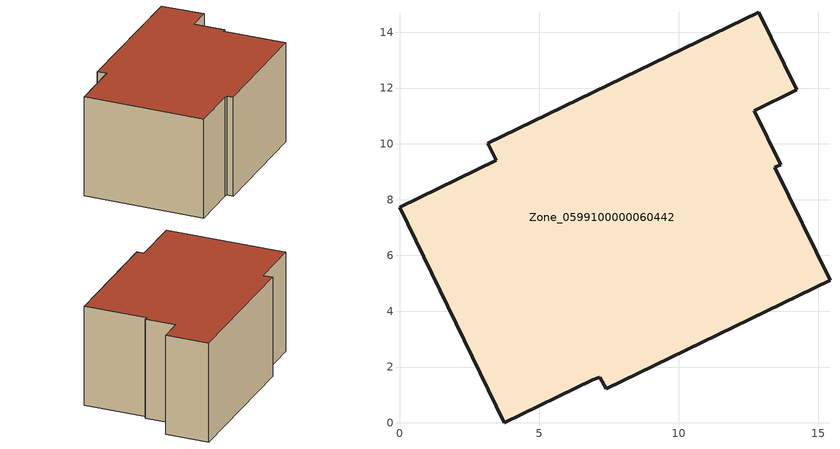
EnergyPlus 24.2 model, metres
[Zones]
Zone_0599100000060442
 floor ground (C_G): 12.71,11.19 13.67,9.26 13.45,9.15 15.43,5.11 7.4,1.22 7.18,1.63 6.93,1.55 3.75,0 0,7.72 3.46,9.4 3.16,10.02 12.88,14.72 14.24,11.93 z0
 wall outside (C_F): 13.67,9.26 12.71,11.19 14.24,11.93 12.88,14.72 3.16,10.02 3.46,9.4 0,7.72 3.75,0 6.93,1.55 7.18,1.63 7.4,1.22 15.43,5.11 13.45,9.15 13.67,9.26 z0:7.26
 roof outside (C_R): 7.4,1.22 15.43,5.11 13.45,9.15 13.67,9.26 12.71,11.19 14.24,11.93 12.88,14.72 3.16,10.02 3.46,9.4 0,7.72 3.75,0 6.93,1.55 7.18,1.63 z7.26
[BUILDING]
Pand.0599100000060442: North Axis=0; Terrain=City; Loads Convergence Tolerance Value=0.04; Temperature Convergence Tolerance Value=0.4; Solar Distribution=FullExterior; Maximum Number of Warmup Days=25; Minimum Number of Warmup Days=1
[Site:Location]
Rotterdam.The.Hague.AP_ZH_NLD Design_Conditions: Latitude=51.96; Longitude=4.45; Time Zone=1; Elevation=-4.5
[SITE:GROUNDTEMPERATURE:BUILDINGSURFACE]
18, 18, 18, 18, 18, 18, 18, 18, 18, 18, 18, 18
[MATERIAL] Thermal Absorptance=0.9; Solar Absorptance=0.7; Visible Absorptance=0.7
Name | Roughness | Thickness | Conductivity | Density | Specific Heat
G.TC.1946-1964 | MediumSmooth | 0.15 | 1 | 540 | 1210
F.TC.1946-1964 | Rough | 0.3 | 0.857143 | 1920 | 840
R.TC.1946-1964 | MediumRough | 0.2 | 0.235294 | 1500 | 1000
[CONSTRUCTION]
C_G: G.TC.1946-1964
C_F: F.TC.1946-1964
C_R: R.TC.1946-1964
[ZONE]
Zone_0599100000060442: Type=1; Multiplier=1; Ceiling Height=Autocalculate; Volume=Autocalculate; Floor Area=autocalculate; Part of Total Floor Area=Yes
[ZONEINFILTRATION:DESIGNFLOWRATE]
Infil_Zone_0599100000060442: Zone or ZoneList or Space or SpaceList=Zone_0599100000060442; Schedule=AlwaysOn; Design Flow Rate Calculation Method=Flow/Area; Flow Rate per Floor Area=0.003; Constant Term Coefficient=1; Temperature Term Coefficient=0; Velocity Term Coefficient=0; Velocity Squared Term Coefficient=0
[HVACTEMPLATE:ZONE:IDEALLOADSAIRSYSTEM]
Zone_0599100000060442: Maximum Heating Supply Air Temperature=50; Minimum Cooling Supply Air Temperature=13; Maximum Heating Supply Air Humidity Ratio=0.0156; Minimum Cooling Supply Air Humidity Ratio=0.0077; Heating Limit=NoLimit; Cooling Limit=NoLimit; Dehumidification Control Type=ConstantSensibleHeatRatio; Cooling Sensible Heat Ratio=0.7; Dehumidification Setpoint=60; Humidification Control Type=None; Humidification Setpoint=30; Outdoor Air Method=None; Outdoor Air Flow Rate per Person=0.00944; Outdoor Air Flow Rate per Zone Floor Area=0; Outdoor Air Flow Rate per Zone=0; Demand Controlled Ventilation Type=None; Outdoor Air Economizer Type=NoEconomizer; Heat Recovery Type=None; Sensible Heat Recovery Effectiveness=0.7; Latent Heat Recovery Effectiveness=0.65
[ZONECONTROL:THERMOSTAT]
ThermostatControl_Zone_0599100000060442: Zone or ZoneList=Zone_0599100000060442; Control Type Schedule=DualSetpointControlType; Control 1=Thermostat_Zone_0599100000060442; Temperature Difference Between Cutout And Setpoint=0
[THERMOSTATSETPOINT:DUALSETPOINT]
Thermostat_Zone_0599100000060442: Heating Setpoint Temperature Schedule=HeatingSetpoint_Zone_0599100000060442; Cooling Setpoint Temperature Schedule=CoolingSetpoint_Zone_0599100000060442
[SCHEDULE:COMPACT]
HeatingSetpoint_Zone_0599100000060442: Through: 12/31, For: AllDays, Until: 24:00, 21
CoolingSetpoint_Zone_0599100000060442: Through: 12/31, For: AllDays, Until: 24:00, 24
DualSetpointControlType: Through: 12/31, For: AllDays, Until: 24:00, 4
AlwaysOn: Through: 12/31, For: AllDays, Until: 24:00, 1
